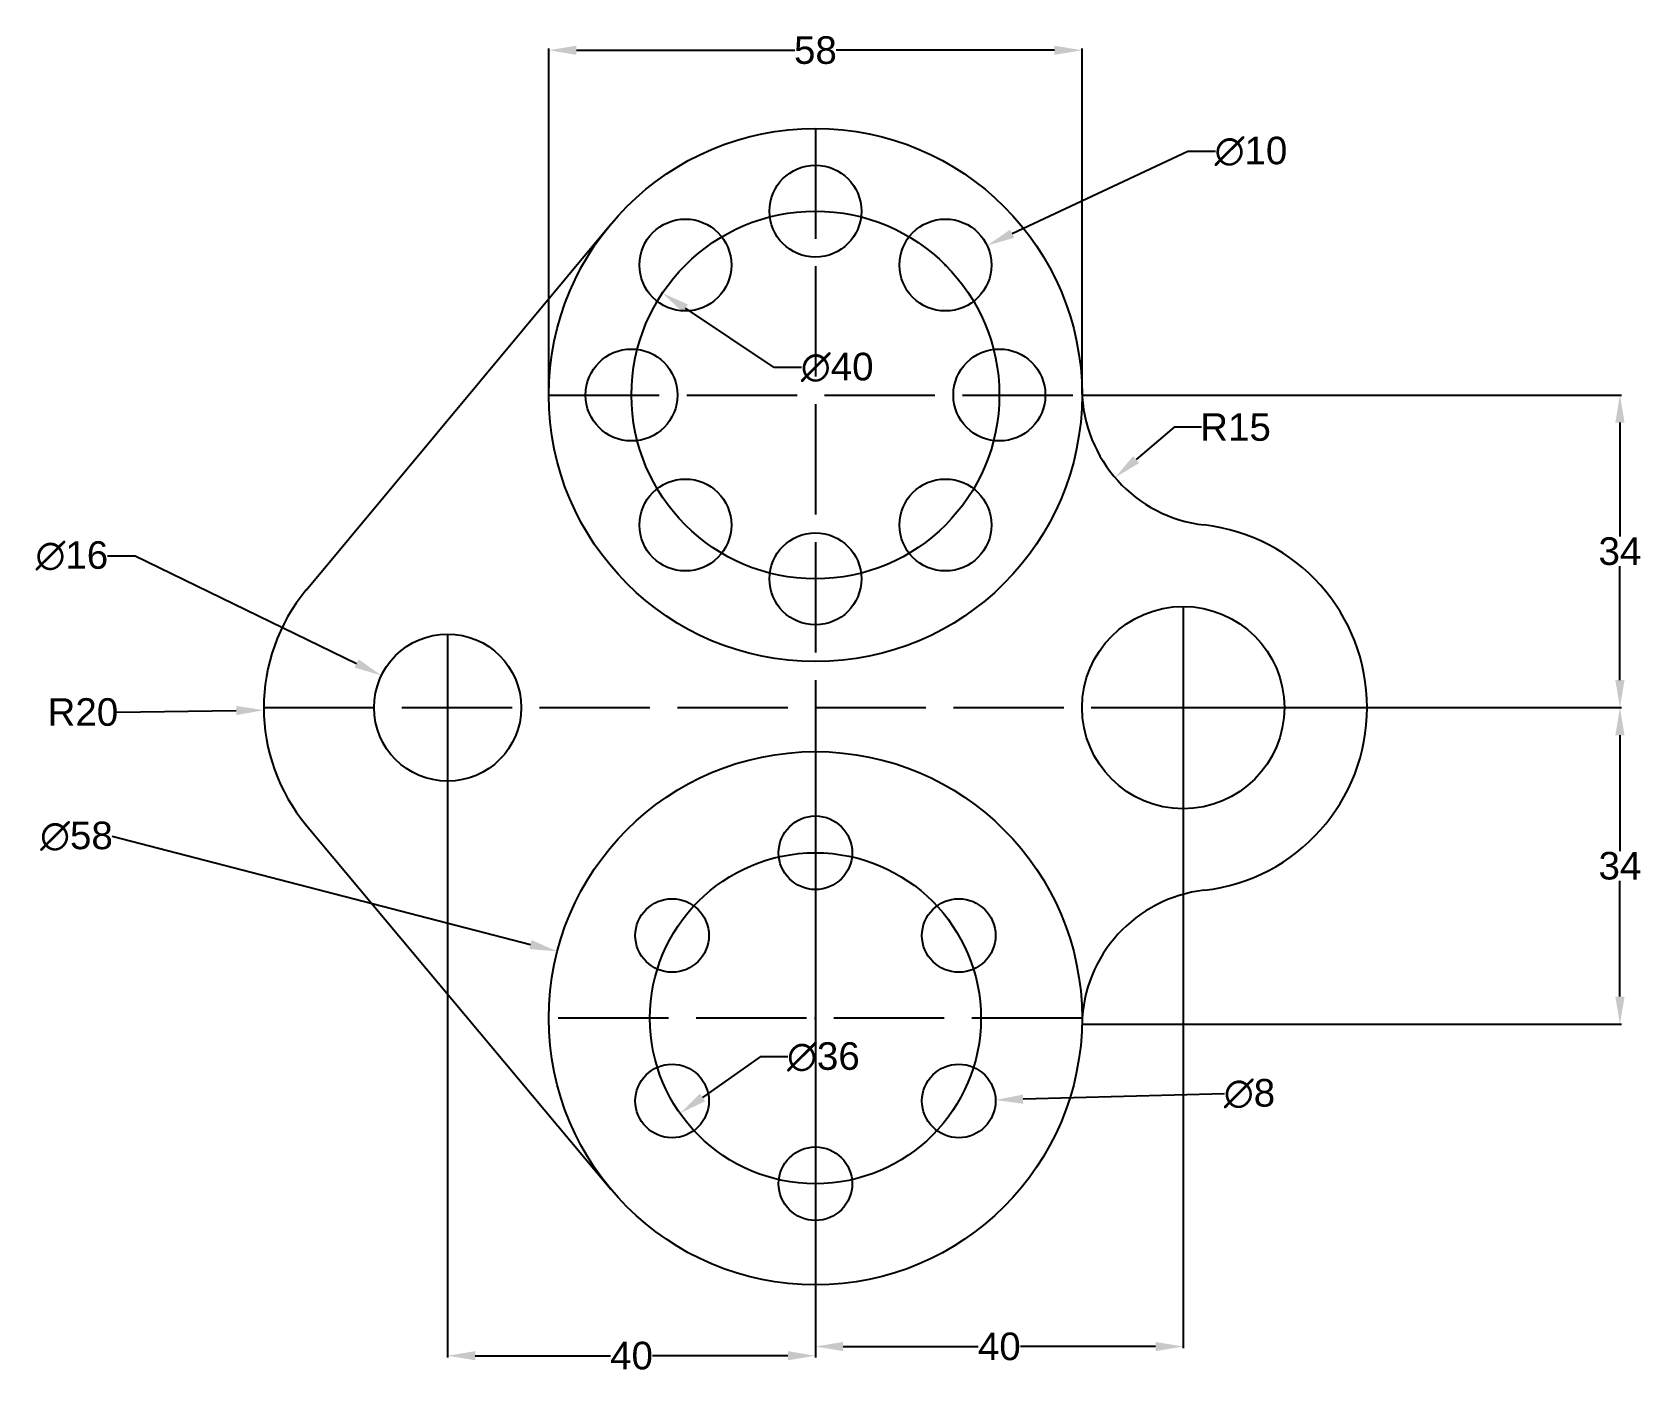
# Model space of a CAD drawing. Header units: millimetres. Extents: x 15 to 190, y 56 to 202.
import ezdxf

# ---------------------------------------------------------------- set-up
doc = ezdxf.new("R2010")
doc.units = ezdxf.units.MM
doc.header["$MEASUREMENT"] = 0
doc.linetypes.add('ACAD_ISO02W100', pattern=[15, 12, -3])
doc.styles.get("Standard").update_dxf_attribs({"font": 'arial.ttf'})
doc.dimstyles.get("Standard").update_dxf_attribs({"dimtxt": 3, "dimasz": 3, "dimexe": 0.18, "dimexo": 0.0625, "dimgap": 0.09, "dimtad": 0, "dimtih": 1, "dimtoh": 1, "dimdec": 0, "dimzin": 0, "dimdsep": 46, "dimtxsty": 'Standard', "dimcen": 0.09, "dimadec": 0, "dimazin": 0, "dimtfac": 1, "dimtdec": 0, "dimtofl": 0, "dimtmove": 0, "dimatfit": 3, "dimfxl": 1, "dimtolj": 1, "dimtzin": 0, "dimarcsym": 0})

# ---------------------------------------------------------------- blocks, each defined once
blk = doc.blocks.new('*U2')
blk.add_circle((0, 0), 5)
blk = doc.blocks.new('*U3')
at = {"color": 0, "linetype": 'ByBlock', "lineweight": -2, "transparency": 16777216}
blk.add_blockref('*U2', (100, 182.5), dxfattribs=at)
for p, rotation in [((85.86, 176.64), 45.00000000000001), ((114.14, 176.64), 315), ((80, 162.5), 90), ((120, 162.5), 270), ((85.86, 148.36), 135), ((114.14, 148.36), 225), ((100, 142.5), 180)]:
    blk.add_blockref('*U2', p, dxfattribs=dict(at, rotation=rotation))
blk = doc.blocks.new('*U5')
blk.add_circle((0, 0), 4)
blk = doc.blocks.new('*U6')
at = {"color": 0, "linetype": 'ByBlock', "lineweight": -2, "transparency": 16777216}
blk.add_blockref('*U5', (100, 112.71), dxfattribs=at)
for p, rotation in [((84.41, 103.71), 59.99999999999999), ((115.59, 103.71), 299.9999999999999), ((84.41, 85.71), 120), ((115.59, 85.71), 240), ((100, 76.71), 180)]:
    blk.add_blockref('*U5', p, dxfattribs=dict(at, rotation=rotation))
blk = doc.blocks.new('*D11')
at = {"color": 0, "lineweight": -2, "transparency": 16777216}
for p, q in [((60, 128.53), (60, 57.82)), ((100, 128.54), (100, 57.82)), ((63, 58), (77.71, 58)), ((97, 58), (82.29, 58))]:
    blk.add_line(p, q, dxfattribs=at)
at = {"color": 0, "transparency": 16777216}
for points in [[(63, 58.5), (63, 57.5), (60, 58)], [(97, 58.5), (97, 57.5), (100, 58)]]:
    blk.add_solid(points, dxfattribs=at)
at = {"layer": 'Defpoints', "color": 0, "transparency": 16777216}
for p in [(60, 128.59), (100, 128.61), (100, 58)]:
    blk.add_point(p, dxfattribs=at)
at = {"color": 0, "transparency": 16777216, "insert": (80, 58), "char_height": 3, "attachment_point": 5}
blk.add_mtext('\\A1;40', dxfattribs=at)
blk = doc.blocks.new('*D12')
at = {"color": 0, "lineweight": -2, "transparency": 16777216}
for p, q in [((100, 128.44), (100, 58.82)), ((140, 128.54), (140, 58.82)), ((103, 59), (117.71, 59)), ((137, 59), (122.29, 59))]:
    blk.add_line(p, q, dxfattribs=at)
at = {"color": 0, "transparency": 16777216}
for points in [[(103, 59.5), (103, 58.5), (100, 59)], [(137, 59.5), (137, 58.5), (140, 59)]]:
    blk.add_solid(points, dxfattribs=at)
at = {"layer": 'Defpoints', "color": 0, "transparency": 16777216}
for p in [(100, 128.5), (140, 128.61), (140, 59)]:
    blk.add_point(p, dxfattribs=at)
at = {"color": 0, "transparency": 16777216, "insert": (120, 59), "char_height": 3, "attachment_point": 5}
blk.add_mtext('\\A1;40', dxfattribs=at)
blk = doc.blocks.new('*D15')
at = {"color": 0, "lineweight": -2, "transparency": 16777216}
for p, q in [((23.5, 114.5), (69.02, 102.73)), ((99.91, 94.71), (100.09, 94.71)), ((100, 94.62), (100, 94.8))]:
    blk.add_line(p, q, dxfattribs=at)
at = {"color": 0, "transparency": 16777216}
blk.add_solid([(69.14, 103.21), (68.89, 102.24), (71.92, 101.98)], dxfattribs=at)
at = {"layer": 'Defpoints', "color": 0, "transparency": 16777216}
for p in [(71.92, 101.98), (128.08, 87.45)]:
    blk.add_point(p, dxfattribs=at)
at = {"color": 0, "transparency": 16777216, "insert": (19.63, 114.5), "char_height": 3, "attachment_point": 5}
blk.add_mtext('\\A1;∅58', dxfattribs=at)
blk = doc.blocks.new('*D16')
at = {"color": 0, "lineweight": -2, "transparency": 16777216}
for p, q in [((23, 145), (26, 145)), ((26, 145), (50.1, 133.3)), ((59.91, 128.5), (60.09, 128.5)), ((60, 128.41), (60, 128.59))]:
    blk.add_line(p, q, dxfattribs=at)
at = {"color": 0, "transparency": 16777216}
blk.add_solid([(50.32, 133.75), (49.89, 132.85), (52.8, 131.99)], dxfattribs=at)
at = {"layer": 'Defpoints', "color": 0, "transparency": 16777216}
for p in [(52.8, 131.99), (67.2, 125.01)]:
    blk.add_point(p, dxfattribs=at)
at = {"color": 0, "transparency": 16777216, "insert": (19.13, 145), "char_height": 3, "attachment_point": 5}
blk.add_mtext('\\A1;∅16', dxfattribs=at)
blk = doc.blocks.new('*D17')
at = {"color": 0, "lineweight": -2, "transparency": 16777216}
for p, q in [((95.5, 165.5), (85.86, 171.93)), ((98.5, 165.5), (95.5, 165.5))]:
    blk.add_line(p, q, dxfattribs=at)
at = {"color": 0, "transparency": 16777216}
blk.add_solid([(86.13, 172.35), (85.58, 171.51), (83.36, 173.59)], dxfattribs=at)
at = {"layer": 'Defpoints', "color": 0, "transparency": 16777216}
for p in [(83.36, 173.59), (116.64, 151.41)]:
    blk.add_point(p, dxfattribs=at)
at = {"color": 0, "transparency": 16777216, "insert": (102.37, 165.5), "char_height": 3, "attachment_point": 5}
blk.add_mtext('\\A1;∅40', dxfattribs=at)
blk = doc.blocks.new('*D18')
at = {"color": 0, "lineweight": -2, "transparency": 16777216}
for p, q in [((140.5, 189), (121.39, 180.04)), ((143.5, 189), (140.5, 189)), ((114.14, 176.55), (114.14, 176.73)), ((114.05, 176.64), (114.23, 176.64))]:
    blk.add_line(p, q, dxfattribs=at)
at = {"color": 0, "transparency": 16777216}
blk.add_solid([(121.17, 180.49), (121.6, 179.59), (118.67, 178.76)], dxfattribs=at)
at = {"layer": 'Defpoints', "color": 0, "transparency": 16777216}
for p in [(118.67, 178.76), (109.62, 174.52)]:
    blk.add_point(p, dxfattribs=at)
at = {"color": 0, "transparency": 16777216, "insert": (147.37, 189), "char_height": 3, "attachment_point": 5}
blk.add_mtext('\\A1;∅10', dxfattribs=at)
blk = doc.blocks.new('*D19')
at = {"color": 0, "lineweight": -2, "transparency": 16777216}
for p, q in [((115.59, 85.62), (115.59, 85.8)), ((144.5, 86.5), (122.59, 85.9)), ((115.5, 85.71), (115.68, 85.71))]:
    blk.add_line(p, q, dxfattribs=at)
at = {"color": 0, "transparency": 16777216}
blk.add_solid([(122.57, 86.4), (122.6, 85.4), (119.59, 85.82)], dxfattribs=at)
at = {"layer": 'Defpoints', "color": 0, "transparency": 16777216}
for p in [(119.59, 85.82), (111.59, 85.61)]:
    blk.add_point(p, dxfattribs=at)
at = {"color": 0, "transparency": 16777216, "insert": (147.21, 86.5), "char_height": 3, "attachment_point": 5}
blk.add_mtext('\\A1;∅8', dxfattribs=at)
blk = doc.blocks.new('*D20')
at = {"color": 0, "lineweight": -2, "transparency": 16777216}
for p, q in [((71, 162.56), (71, 200.18)), ((74, 200), (97.76, 200)), ((126, 200), (102.24, 200)), ((129, 162.56), (129, 200.18))]:
    blk.add_line(p, q, dxfattribs=at)
at = {"color": 0, "transparency": 16777216}
for points in [[(74, 200.5), (74, 199.5), (71, 200)], [(126, 200.5), (126, 199.5), (129, 200)]]:
    blk.add_solid(points, dxfattribs=at)
at = {"layer": 'Defpoints', "color": 0, "transparency": 16777216}
for p in [(129, 200), (71, 162.5), (129, 162.5)]:
    blk.add_point(p, dxfattribs=at)
at = {"color": 0, "transparency": 16777216, "insert": (100, 200), "char_height": 3, "attachment_point": 5}
blk.add_mtext('\\A1;58', dxfattribs=at)
blk = doc.blocks.new('*D21')
at = {"color": 0, "lineweight": -2, "transparency": 16777216}
for p, q in [((24, 128), (37, 128.18)), ((59.91, 128.5), (60.09, 128.5)), ((60, 128.41), (60, 128.59))]:
    blk.add_line(p, q, dxfattribs=at)
at = {"color": 0, "transparency": 16777216}
blk.add_solid([(37, 128.68), (37.01, 127.68), (40, 128.22)], dxfattribs=at)
at = {"layer": 'Defpoints', "color": 0, "transparency": 16777216}
for p in [(40, 128.22), (60, 128.5)]:
    blk.add_point(p, dxfattribs=at)
at = {"color": 0, "transparency": 16777216, "insert": (20.33, 128), "char_height": 3, "attachment_point": 5}
blk.add_mtext('\\A1;R20', dxfattribs=at)
blk = doc.blocks.new('*D22')
at = {"color": 0, "lineweight": -2, "transparency": 16777216}
for p, q in [((139, 159), (134.87, 155.47)), ((142, 159), (139, 159))]:
    blk.add_line(p, q, dxfattribs=at)
at = {"color": 0, "transparency": 16777216}
blk.add_solid([(134.55, 155.85), (135.2, 155.09), (132.59, 153.52)], dxfattribs=at)
at = {"layer": 'Defpoints', "color": 0, "transparency": 16777216}
for p in [(143.99, 163.27), (132.59, 153.52)]:
    blk.add_point(p, dxfattribs=at)
at = {"color": 0, "transparency": 16777216, "insert": (145.69, 159), "char_height": 3, "attachment_point": 5}
blk.add_mtext('\\A1;R15', dxfattribs=at)
blk = doc.blocks.new('*D23')
at = {"color": 0, "lineweight": -2, "transparency": 16777216}
for p, q in [((94, 90.5), (87.73, 86.09)), ((97, 90.5), (94, 90.5))]:
    blk.add_line(p, q, dxfattribs=at)
at = {"color": 0, "transparency": 16777216}
blk.add_solid([(87.44, 86.5), (88.01, 85.68), (85.27, 84.37)], dxfattribs=at)
at = {"layer": 'Defpoints', "color": 0, "transparency": 16777216}
for p in [(114.73, 105.06), (85.27, 84.37)]:
    blk.add_point(p, dxfattribs=at)
at = {"color": 0, "transparency": 16777216, "insert": (100.87, 90.5), "char_height": 3, "attachment_point": 5}
blk.add_mtext('\\A1;∅36', dxfattribs=at)
blk = doc.blocks.new('*D24')
at = {"color": 0, "lineweight": -2, "transparency": 16777216}
for p, q in [((129.08, 162.5), (187.68, 162.5)), ((187.5, 159.5), (187.5, 147.12)), ((187.5, 131.5), (187.5, 143.88)), ((140.06, 128.5), (187.68, 128.5))]:
    blk.add_line(p, q, dxfattribs=at)
at = {"color": 0, "transparency": 16777216}
for points in [[(187, 159.5), (188, 159.5), (187.5, 162.5)], [(187, 131.5), (188, 131.5), (187.5, 128.5)]]:
    blk.add_solid(points, dxfattribs=at)
at = {"layer": 'Defpoints', "color": 0, "transparency": 16777216}
for p in [(129.01, 162.5), (140, 128.5), (187.5, 128.5)]:
    blk.add_point(p, dxfattribs=at)
at = {"color": 0, "transparency": 16777216, "insert": (187.5, 145.5), "char_height": 3, "attachment_point": 5}
blk.add_mtext('\\A1;34', dxfattribs=at)
blk = doc.blocks.new('*D25')
at = {"color": 0, "lineweight": -2, "transparency": 16777216}
for p, q in [((140.06, 128.5), (187.68, 128.5)), ((187.5, 125.5), (187.5, 112.9)), ((187.5, 97.06), (187.5, 109.66)), ((129.06, 94.06), (187.68, 94.06))]:
    blk.add_line(p, q, dxfattribs=at)
at = {"color": 0, "transparency": 16777216}
for points in [[(187, 125.5), (188, 125.5), (187.5, 128.5)], [(187, 97.06), (188, 97.06), (187.5, 94.06)]]:
    blk.add_solid(points, dxfattribs=at)
at = {"layer": 'Defpoints', "color": 0, "transparency": 16777216}
for p in [(140, 128.5), (128.99, 94.06), (187.5, 94.06)]:
    blk.add_point(p, dxfattribs=at)
at = {"color": 0, "transparency": 16777216, "insert": (187.5, 111.28), "char_height": 3, "attachment_point": 5}
blk.add_mtext('\\A1;34', dxfattribs=at)

msp = doc.modelspace()

# ---------------------------------------------------------------- linework, layer by layer
at = {"linetype": 'ACAD_ISO02W100'}
for p, q in [((100, 191.5), (100, 65.71)), ((71, 162.5), (129.01, 162.5)), ((40, 128.5), (151, 128.5)), ((129.02, 94.71), (71, 94.71))]:
    msp.add_line(p, q, dxfattribs=at)
for p, q in [((44.63, 141.29), (77.71, 181.05)), ((140, 139.5), (140, 128.61)), ((60, 136.5), (60, 128.59)), ((44.66, 115.67), (77.76, 76.11))]:
    msp.add_line(p, q)
for centre, radius in [((100, 162.5), 29), ((100, 162.5), 20), ((140, 128.5), 11), ((60, 128.5), 8), ((100, 94.71), 29), ((100, 94.71), 18)]:
    msp.add_circle(centre, radius)
for centre, radius, start, end in [((143.99, 163.27), 15, 181.0046, 263.4487), ((140, 128.5), 20, 276.5442, 83.4487), ((60, 128.5), 20, 140.2359, 219.9163), ((143.99, 93.73), 15, 96.5442, 178.7159)]:
    msp.add_arc(centre, radius, start, end)

# ---------------------------------------------------------------- block references
for name in ['*U3', '*U6']:
    msp.add_blockref(name, (0, 0))

# ---------------------------------------------------------------- dimensions: what is measured, and where the dimension line sits
at = {"color": 241}
for base, p1, p2, picture, middle in [((129, 200), (71, 162.5), (129, 162.5), '*D20', (100, 200)), ((100, 58), (60, 128.59), (100, 128.61), '*D11', (80, 58)), ((140, 59), (100, 128.5), (140, 128.61), '*D12', (120, 59))]:
    dim = msp.add_linear_dim(base=base, p1=p1, p2=p2, dimstyle='Standard', dxfattribs=at)
    dim.commit()
    dim.dimension.update_dxf_attribs({"geometry": picture, "text_midpoint": middle})
for p1, p2, picture, middle in [((109.62, 174.52), (118.67, 178.76), '*D18', (147.37, 189)), ((116.64, 151.41), (83.36, 173.59), '*D17', (102.37, 165.5)), ((67.2, 125.01), (52.8, 131.99), '*D16', (19.13, 145)), ((128.08, 87.45), (71.92, 101.98), '*D15', (23.5, 114.5)), ((114.73, 105.06), (85.27, 84.37), '*D23', (100.87, 90.5)), ((111.59, 85.61), (119.59, 85.82), '*D19', (144.5, 86.5))]:
    dim = msp.add_diameter_dim_2p(p1=p1, p2=p2, dimstyle='Standard', dxfattribs=at)
    dim.commit()
    dim.dimension.update_dxf_attribs({"geometry": picture, "text_midpoint": middle, "dimtype": 163})
for center, mpoint, picture, middle in [((143.99, 163.27), (132.59, 153.52), '*D22', (145.69, 159)), ((60, 128.5), (40, 128.22), '*D21', (24, 128))]:
    dim = msp.add_radius_dim(center=center, mpoint=mpoint, dimstyle='Standard', dxfattribs=at)
    dim.commit()
    dim.dimension.update_dxf_attribs({"geometry": picture, "text_midpoint": middle, "dimtype": 164})
for base, p1, p2, picture, middle in [((187.5, 128.5), (129.01, 162.5), (140, 128.5), '*D24', (187.5, 145.5)), ((187.5, 94.06), (140, 128.5), (128.99, 94.06), '*D25', (187.5, 111.28))]:
    dim = msp.add_linear_dim(base=base, p1=p1, p2=p2, angle=90, dimstyle='Standard', dxfattribs=at)
    dim.commit()
    dim.dimension.update_dxf_attribs({"geometry": picture, "text_midpoint": middle})

doc.saveas('drawing.dxf')
